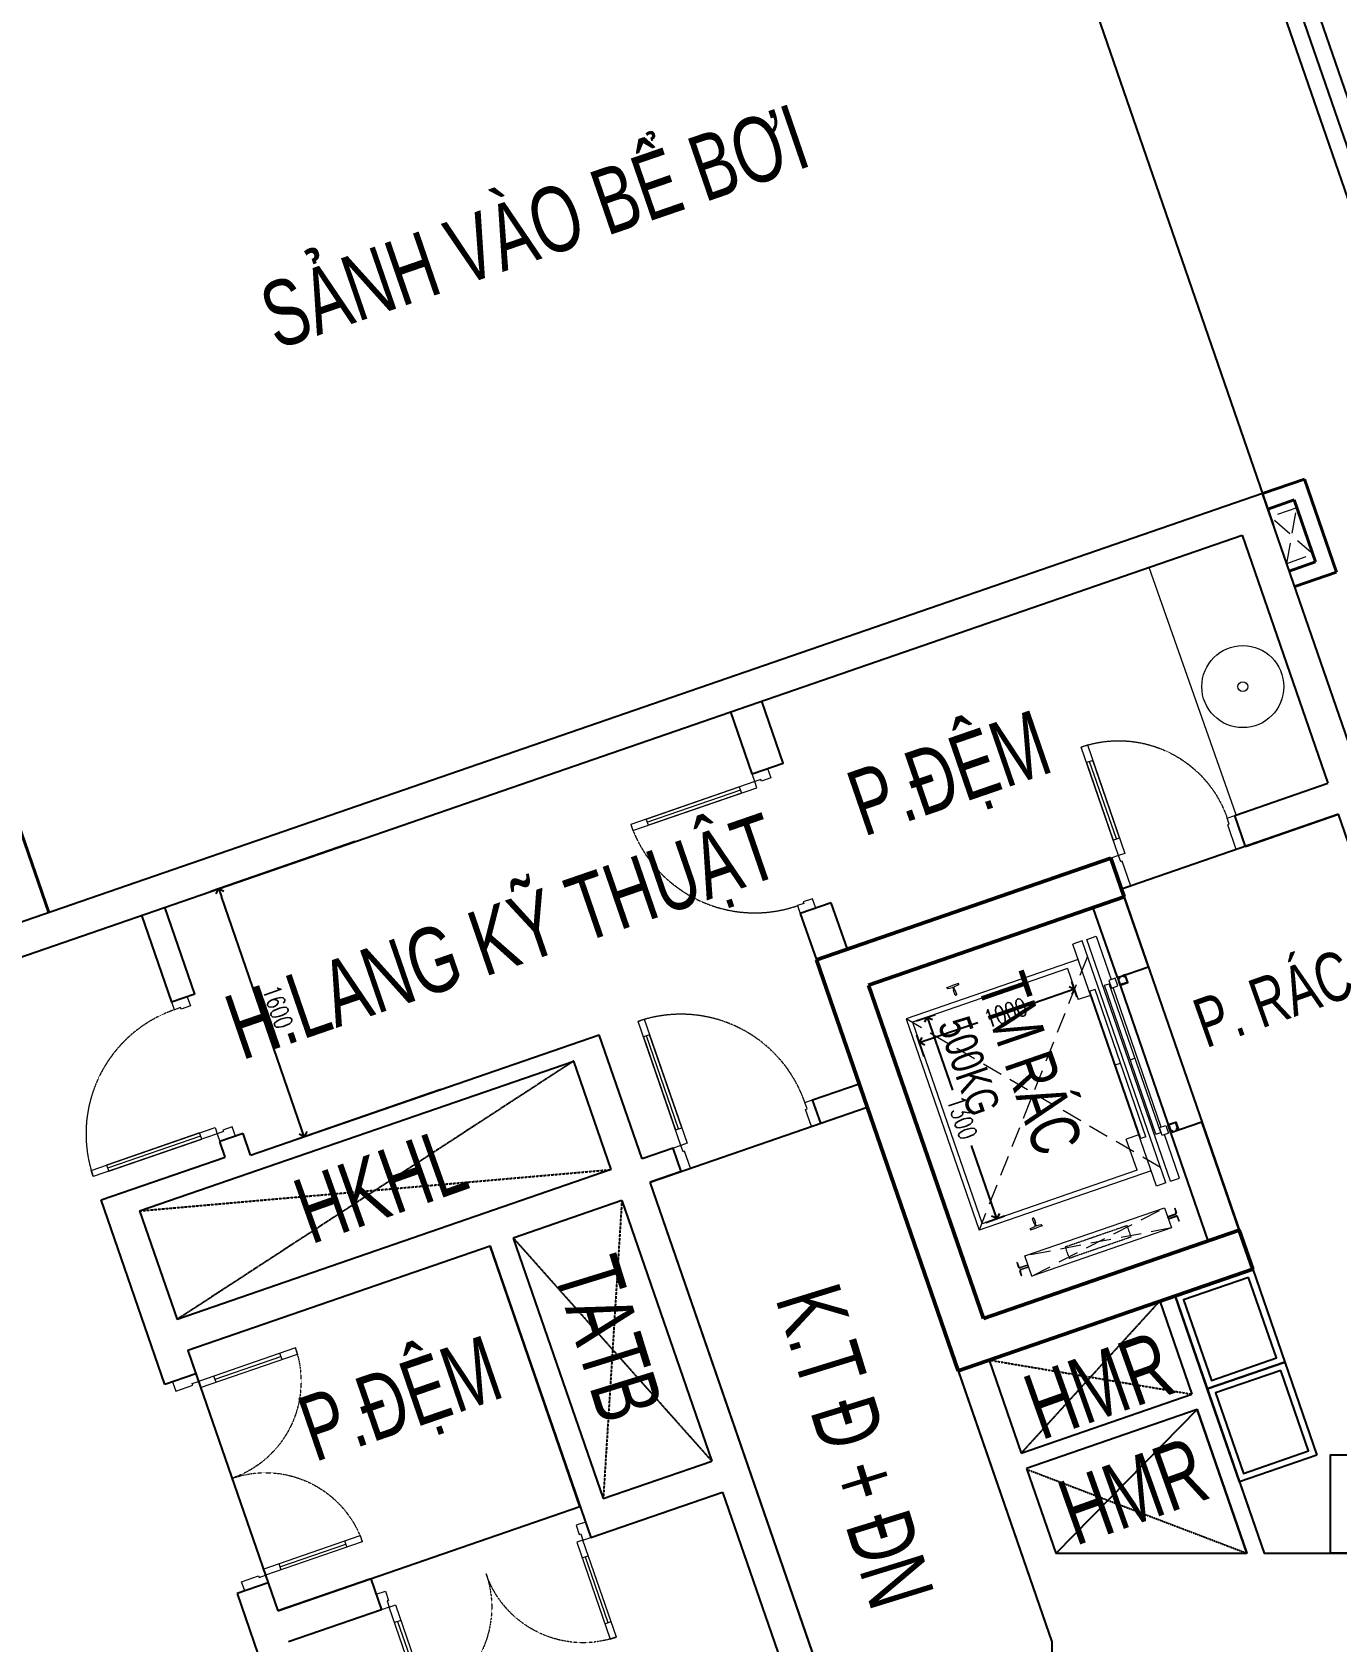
# Model space of a CAD drawing. Header units: millimetres. Extents: x -361611864 to 361244677, y -284134798 to 284403648.
# Drawn here: x -49290 to -41335, y 25030 to 34845 of the extents above; entities that cross this region are included whole.
import ezdxf
from ezdxf.enums import TextEntityAlignment as Align
from ezdxf.xclip import XClip

# ---------------------------------------------------------------- set-up
doc = ezdxf.new("R2010")
doc.units = ezdxf.units.MM
doc.header["$MEASUREMENT"] = 0
doc.header["$XCLIPFRAME"] = 0
for name, pattern in [('HIDDEN', [0.375, 0.25, -0.125]), ('Xref_ST_MBDV Cot vach 30.7.2022$0$HIDDEN', [0.375, 0.25, -0.125]), ('Xref_ST_MBDV Cot vach 30.7.2022$0$HIDDEN2', [0.1875, 0.125, -0.0625]), ('Xref_ST_MBDV Cot vach 30.7.2022$0$ST_MBDV Cot vach 220803$0$HIDDEN', [0.375, 0.25, -0.125]), ('Xref_ST_MBDV Cot vach 30.7.2022$0$ST_MBDV Cot vach 220803$0$PHANTOMX2', [5, 2.5, -0.5, 0.5, -0.5, 0.5, -0.5]), ('Xref_ST_MBDV Cot vach 30.7.2022$0$ST_MBDV Cot vach 220803$0$Xref_ST_MBDV Cot vach 30.7.2022$0$HIDDEN', [0.375, 0.25, -0.125])]:
    doc.linetypes.add(name, pattern=pattern)
doc.layers.add('A-COLUMN UPDATE', color=7, linetype='Continuous', true_color=0xff1f1f)
for name, color, linetype in [('A-GLAZ', 135, 'Continuous'), ('Xref_ST_MBDV Cot vach 30.7.2022$0$KT-Khuat', 9, 'Xref_ST_MBDV Cot vach 30.7.2022$0$HIDDEN'), ('Xref_ST_MBDV Cot vach 30.7.2022$0$KT-Text', 7, 'Continuous'), ('Xref_ST_MBDV Cot vach 30.7.2022$0$KT-Tuong', 1, 'Continuous'), ('Xref_ST_MBDV Cot vach 30.7.2022$0$ST_MBDV Cot vach 220803$0$220403_HDN_Penthouse Plan$0$A-_FURN----_E-_N', 251, 'Continuous'), ('Xref_ST_MBDV Cot vach 30.7.2022$0$ST_MBDV Cot vach 220803$0$KT-Khuat', 9, 'Xref_ST_MBDV Cot vach 30.7.2022$0$ST_MBDV Cot vach 220803$0$HIDDEN'), ('Xref_ST_MBDV Cot vach 30.7.2022$0$ST_MBDV Cot vach 220803$0$KT-Net manh', 139, 'Continuous'), ('Xref_ST_MBDV Cot vach 30.7.2022$0$ST_MBDV Cot vach 220803$0$KT-Text', 7, 'Continuous'), ('Xref_ST_MBDV Cot vach 30.7.2022$0$ST_MBDV Cot vach 220803$0$Xref_ST_MBDV Cot vach 30.7.2022$0$KT-Text', 7, 'Continuous'), ('Xref_ST_MBDV Cot vach 30.7.2022$0$ST_MBDV Cot vach 220803$0$Xref_ST_MBDV Cot vach 30.7.2022$0$KT-Tuong', 1, 'Continuous'), ('Xref_ST_MBDV Cot vach 30.7.2022$0$Xref_ST_MBDV Cot vach 30.7.2022|Xref_ST_MBDV Cot vach 30.7.2022|Xref_ST_MBDV Cot vach 30.7.2022|Xref_ST_MBDV Cot vach 30.7.2022|A-FLOR-STRS', 1, 'Continuous')]:
    doc.layers.add(name, color=color, linetype=linetype)
for name, color, linetype, lineweight in [('KT-Kich thuoc', 159, 'Continuous', 18), ('KT-lomo nuoc', 3, 'HIDDEN', 5), ('KT-Net cat', 1, 'Continuous', 40), ('Xref_ST_MBDV Cot vach 30.7.2022$0$CUA', 37, 'Continuous', 13), ('Xref_ST_MBDV Cot vach 30.7.2022$0$KT-Noi that', 36, 'Continuous', 9), ('Xref_ST_MBDV Cot vach 30.7.2022$0$ST_MBDV Cot vach 220803$0$KT-Noi that', 36, 'Continuous', 9), ('Xref_ST_MBDV Cot vach 30.7.2022$0$ST_MBDV Cot vach 220803$0$Xref_ST_MBDV Cot vach 30.7.2022$0$CUA', 37, 'Continuous', 13), ('Xref_ST_MBDV Cot vach 30.7.2022$0$ST_MBDV Cot vach 220803$0$Xref_ST_MBDV Cot vach 30.7.2022$0$KT-Net cot vach', 6, 'Continuous', 50)]:
    doc.layers.add(name, color=color, linetype=linetype, lineweight=lineweight)
doc.styles.add('Xref_ST_MBDV Cot vach 30.7.2022$0$Arial', font='arial.ttf', dxfattribs={"width": 0.7})
doc.styles.add('Xref_ST_MBDV Cot vach 30.7.2022$0$DIM', font='vnsimli.shx', dxfattribs={"width": 0.7})
doc.styles.add('Xref_ST_MBDV Cot vach 30.7.2022$0$ST_MBDV Cot vach 220803$0$Arial', font='arial.ttf', dxfattribs={"width": 0.7})
doc.styles.add('Xref_ST_MBDV Cot vach 30.7.2022$0$ST_MBDV Cot vach 220803$0$DIM', font='vnsimli.shx', dxfattribs={"width": 0.7})
doc.styles.add('Xref_ST_MBDV Cot vach 30.7.2022$0$ST_MBDV Cot vach 220803$0$Xref_ST_MBDV Cot vach 30.7.2022$0$Arial', font='arial.ttf', dxfattribs={"width": 0.7})
doc.dimstyles.new('Xref_ST_MBDV Cot vach 30.7.2022$0$CCU 1-100 A1', dxfattribs={"dimscale": 100, "dimtxt": 2.2, "dimasz": 1, "dimexe": 1, "dimexo": 0, "dimgap": 1, "dimtad": 1, "dimdec": 0, "dimdsep": 46, "dimtxsty": 'Xref_ST_MBDV Cot vach 30.7.2022$0$DIM', "dimblk1": 'Xref_ST_MBDV Cot vach 30.7.2022$0$_ARCHTICK', "dimblk2": 'Xref_ST_MBDV Cot vach 30.7.2022$0$_ARCHTICK', "dimsah": 1, "dimcen": 0, "dimdle": 1, "dimclrd": 256, "dimclre": 256, "dimclrt": 31, "dimadec": 0, "dimazin": 0, "dimtfac": 1, "dimtdec": 0, "dimtix": 1, "dimtmove": 2, "dimatfit": 3, "dimldrblk": 'Xref_ST_MBDV Cot vach 30.7.2022$0$_ARCHTICK', "dimfxl": 8, "dimtolj": 1, "dimarcsym": 0})
doc.dimstyles.new('Xref_ST_MBDV Cot vach 30.7.2022$0$ST_MBDV Cot vach 220803$0$CCU 1-100 A1', dxfattribs={"dimscale": 100, "dimtxt": 2.2, "dimasz": 1, "dimexe": 1, "dimexo": 0, "dimgap": 1, "dimtad": 1, "dimdec": 0, "dimdsep": 46, "dimtxsty": 'Xref_ST_MBDV Cot vach 30.7.2022$0$ST_MBDV Cot vach 220803$0$DIM', "dimblk1": 'Xref_ST_MBDV Cot vach 30.7.2022$0$ST_MBDV Cot vach 220803$0$_ARCHTICK', "dimblk2": 'Xref_ST_MBDV Cot vach 30.7.2022$0$ST_MBDV Cot vach 220803$0$_ARCHTICK', "dimsah": 1, "dimcen": 0, "dimdle": 1, "dimclrd": 256, "dimclre": 256, "dimclrt": 31, "dimadec": 0, "dimazin": 0, "dimtfac": 1, "dimtdec": 0, "dimtix": 1, "dimtmove": 2, "dimatfit": 3, "dimldrblk": 'Xref_ST_MBDV Cot vach 30.7.2022$0$ST_MBDV Cot vach 220803$0$_ARCHTICK', "dimfxl": 8, "dimtolj": 1, "dimarcsym": 0})

# ---------------------------------------------------------------- blocks, each defined once
blk = doc.blocks.new('*U68')
for p, q in [((-1260, 525), (-1300, 525)), ((-1280, 100), (-1280, 525)), ((-90, 525), (-50, 525)), ((-70, 100), (-70, 525)), ((-1260, 100), (-1300, 100)), ((-90, 100), (-50, 100))]:
    blk.add_line(p, q)
for points in [[(-1300, 0), (-1260, 0), (-1260, 625), (-1300, 625)], [(-50, 0), (-90, 0), (-90, 625), (-50, 625)], [(-1350, -100), (-1290, -100), (-1290, -40), (-1300, -40), (-1300, 0), (-1350, 0)], [(0, -100), (-60, -100), (-60, -40), (-50, -40), (-50, 0), (0, 0)]]:
    blk.add_lwpolyline(points, close=True)
at = {"linetype": 'Xref_ST_MBDV Cot vach 30.7.2022$0$HIDDEN2'}
for centre, start, end in [((-1300, 0), 0, 89.99996), ((-50, 0), 90.00004, 180)]:
    blk.add_arc(centre, 625, start, end, dxfattribs=at)
blk = doc.blocks.new('*U67')
for p, q in [((-1260, 525), (-1300, 525)), ((-1280, 100), (-1280, 525)), ((-90, 525), (-50, 525)), ((-70, 100), (-70, 525)), ((-1260, 100), (-1300, 100)), ((-90, 100), (-50, 100))]:
    blk.add_line(p, q)
for points in [[(-1300, 0), (-1260, 0), (-1260, 625), (-1300, 625)], [(-50, 0), (-90, 0), (-90, 625), (-50, 625)], [(-1350, -150), (-1290, -150), (-1290, -40), (-1300, -40), (-1300, 0), (-1350, 0)], [(0, -150), (-60, -150), (-60, -40), (-50, -40), (-50, 0), (0, 0)]]:
    blk.add_lwpolyline(points, close=True)
at = {"linetype": 'Xref_ST_MBDV Cot vach 30.7.2022$0$HIDDEN2'}
for centre, start, end in [((-1300, 0), 0, 89.99996), ((-50, 0), 90.00004, 180)]:
    blk.add_arc(centre, 625, start, end, dxfattribs=at)
blk = doc.blocks.new('*U72')
blk.add_line((-70, 100), (-70, 600.1))
for points in [[(-50, 0), (-50, 700.1), (-90, 700.1), (-90, 0)], [(-50, 100), (-90, 100), (-90, 600.1), (-50, 600.1)], [(-800.1, -200), (-740.1, -200), (-740.1, -40), (-750.1, -40), (-750.1, 0), (-800.1, 0)], [(0, -200), (-60, -200), (-60, -40), (-50, -40), (-50, 0), (0, 0)]]:
    blk.add_lwpolyline(points, close=True)
at = {"linetype": 'Xref_ST_MBDV Cot vach 30.7.2022$0$HIDDEN'}
blk.add_arc((-50, 0), 700.1, 90, 180, dxfattribs=at)
blk = doc.blocks.new('*U70')
blk.add_line((70, 100), (70, 700))
for points in [[(50, 0), (50, 800), (90, 800), (90, 0)], [(50, 100), (90, 100), (90, 700), (50, 700)], [(0, -100), (60, -100), (60, -40), (50, -40), (50, 0), (0, 0)], [(900, -100), (840, -100), (840, -40), (850, -40), (850, 0), (900, 0)]]:
    blk.add_lwpolyline(points, close=True)
at = {"linetype": 'Xref_ST_MBDV Cot vach 30.7.2022$0$HIDDEN'}
blk.add_arc((50, 0), 800, 0, 90, dxfattribs=at)
blk = doc.blocks.new('Xref_ST_MBDV Cot vach 30.7.2022$0$_Open90')
at = {"color": 0, "linetype": 'ByBlock', "lineweight": -2}
for p, q in [((0, 0), (-1, 0)), ((-0.5, 0.5), (0, 0)), ((0, 0), (-0.5, -0.5))]:
    blk.add_line(p, q, dxfattribs=at)
blk = doc.blocks.new('*D161')
at = {"layer": 'Defpoints', "color": 5, "transparency": 16777216}
for p, q in [((-47321.2, 29909.3), (-48200.2, 29605.8)), ((-47647.1, 28157), (-48136.6, 29574.9)), ((-46799.1, 28396.9), (-47678.1, 28093.4))]:
    blk.add_line(p, q, dxfattribs=at)
at = {"layer": 'Defpoints', "color": 0, "transparency": 16777216}
for p in [(-47321.2, 29909.3), (-48152.9, 29622.2), (-46799.1, 28396.9)]:
    blk.add_point(p, dxfattribs=at)
at = {"layer": 'Defpoints', "color": 5, "transparency": 16777216, "xscale": 50, "yscale": 50, "zscale": 50}
for p, rotation in [((-48152.9, 29622.2), 109.0471379532246), ((-47630.8, 28109.8), 289.0471379532246)]:
    blk.add_blockref('Xref_ST_MBDV Cot vach 30.7.2022$0$_Open90', p, dxfattribs=dict(at, rotation=rotation))
at = {"layer": 'Defpoints', "color": 5, "transparency": 16777216, "insert": (-47792.6, 28900.2), "char_height": 110, "attachment_point": 5, "rotation": 289.04714, "style": 'Xref_ST_MBDV Cot vach 30.7.2022$0$DIM'}
blk.add_mtext('\\A1;1600', dxfattribs=at)
blk = doc.blocks.new('Xref_ST_MBDV Cot vach 30.7.2022$0$_ARCHTICK')
at = {"color": 0, "linetype": 'ByBlock', "const_width": 0.15}
blk.add_lwpolyline([(-0.5, -0.5), (0.5, 0.5)], dxfattribs=at)
blk = doc.blocks.new('Xref_ST_MBDV Cot vach 30.7.2022$0$ST_MBDV Cot vach 220803$0$_Open90')
at = {"color": 0, "linetype": 'ByBlock', "lineweight": -2}
for p, q in [((0, 0), (-1, 0)), ((-0.5, 0.5), (0, 0)), ((0, 0), (-0.5, -0.5))]:
    blk.add_line(p, q, dxfattribs=at)
blk = doc.blocks.new('*D77')
at = {"layer": 'Defpoints', "color": 5, "transparency": 16777216}
for p, q in [((608.5, 1180), (506.9, 1180)), ((556.9, 1130), (556.9, 913.3)), ((556.9, 230), (556.9, 556.7)), ((645.5, 180), (506.9, 180))]:
    blk.add_line(p, q, dxfattribs=at)
at = {"layer": 'Defpoints', "color": 0, "transparency": 16777216}
for p in [(556.9, 1180), (608.5, 1180, 0), (645.5, 180, 0)]:
    blk.add_point(p, dxfattribs=at)
at = {"layer": 'Defpoints', "color": 5, "transparency": 16777216, "xscale": 50, "yscale": 50, "zscale": 50}
for p, rotation in [((556.9, 1180), 90), ((556.9, 180), 270)]:
    blk.add_blockref('Xref_ST_MBDV Cot vach 30.7.2022$0$ST_MBDV Cot vach 220803$0$_Open90', p, dxfattribs=dict(at, rotation=rotation))
at = {"layer": 'Defpoints', "color": 5, "transparency": 16777216, "insert": (556.9, 735), "char_height": 110, "attachment_point": 5, "rotation": 90, "style": 'Xref_ST_MBDV Cot vach 30.7.2022$0$ST_MBDV Cot vach 220803$0$DIM'}
blk.add_mtext('\\A1;1000', dxfattribs=at)
blk = doc.blocks.new('Xref_ST_MBDV Cot vach 30.7.2022$0$ST_MBDV Cot vach 220803$0$_ARCHTICK')
at = {"color": 0, "linetype": 'ByBlock', "const_width": 0.15}
blk.add_lwpolyline([(-0.5, -0.5), (0.5, 0.5)], dxfattribs=at)
blk = doc.blocks.new('*D78')
at = {"layer": 'Defpoints', "color": 5, "transparency": 16777216}
for p, q in [((425, 204.6), (425, 325.7)), ((1725, 204.6), (1725, 325.7)), ((475, 275.7), (896.7, 275.7)), ((1675, 275.7), (1253.3, 275.7))]:
    blk.add_line(p, q, dxfattribs=at)
at = {"layer": 'Defpoints', "color": 0, "transparency": 16777216}
for p in [(425, 204.6, 0), (1725, 275.7), (1725, 204.6, 0)]:
    blk.add_point(p, dxfattribs=at)
at = {"layer": 'Defpoints', "color": 5, "transparency": 16777216, "xscale": 50, "yscale": 50, "zscale": 50, "rotation": 180}
blk.add_blockref('Xref_ST_MBDV Cot vach 30.7.2022$0$ST_MBDV Cot vach 220803$0$_Open90', (425, 275.7), dxfattribs=at)
at = {"layer": 'Defpoints', "color": 5, "transparency": 16777216, "xscale": 50, "yscale": 50, "zscale": 50}
blk.add_blockref('Xref_ST_MBDV Cot vach 30.7.2022$0$ST_MBDV Cot vach 220803$0$_Open90', (1725, 275.7), dxfattribs=at)
at = {"layer": 'Defpoints', "color": 5, "transparency": 16777216, "insert": (1075, 275.7), "char_height": 110, "attachment_point": 5, "style": 'Xref_ST_MBDV Cot vach 30.7.2022$0$ST_MBDV Cot vach 220803$0$DIM'}
blk.add_mtext('\\A1;1300', dxfattribs=at)
blk = doc.blocks.new('*U80')
blk.add_line((-70, 100), (-70, 700))
for points in [[(-50, 0), (-50, 800), (-90, 800), (-90, 0)], [(-50, 100), (-90, 100), (-90, 700), (-50, 700)], [(-900, -100), (-840, -100), (-840, -40), (-850, -40), (-850, 0), (-900, 0)], [(0, -100), (-60, -100), (-60, -40), (-50, -40), (-50, 0), (0, 0)]]:
    blk.add_lwpolyline(points, close=True)
at = {"linetype": 'Xref_ST_MBDV Cot vach 30.7.2022$0$ST_MBDV Cot vach 220803$0$Xref_ST_MBDV Cot vach 30.7.2022$0$HIDDEN'}
blk.add_arc((-50, 0), 800, 90, 180, dxfattribs=at)
blk = doc.blocks.new('*U81')
blk.add_line((70, 100), (70, 700))
for points in [[(50, 0), (50, 800), (90, 800), (90, 0)], [(50, 100), (90, 100), (90, 700), (50, 700)], [(0, -150), (60, -150), (60, -40), (50, -40), (50, 0), (0, 0)], [(900, -150), (840, -150), (840, -40), (850, -40), (850, 0), (900, 0)]]:
    blk.add_lwpolyline(points, close=True)
at = {"linetype": 'Xref_ST_MBDV Cot vach 30.7.2022$0$ST_MBDV Cot vach 220803$0$Xref_ST_MBDV Cot vach 30.7.2022$0$HIDDEN'}
blk.add_arc((50, 0), 800, 0, 90, dxfattribs=at)
blk = doc.blocks.new('ĂERWER')
at = {"layer": 'Xref_ST_MBDV Cot vach 30.7.2022$0$ST_MBDV Cot vach 220803$0$KT-Text', "extrusion": (8.36021e-09, -5.95807e-09, 1), "style": 'Xref_ST_MBDV Cot vach 30.7.2022$0$ST_MBDV Cot vach 220803$0$Arial', "width": 0.7}
for s, height, p in [('TM RÁC', 300, (-43216.1, 28298.1, 0)), ('500KG', 200, (-43539.7, 28299.5, 0))]:
    blk.add_text(s, height=height, rotation=289.04691, dxfattribs=at).set_placement(p, align=Align.CENTER)
blk = doc.blocks.new('l5 boundary')
at = {"layer": 'A-GLAZ', "elevation": 0}
blk.add_lwpolyline([(12675934.6, 1069203.3, -0.114033), (12687754.9, 1070668), (12702813.7, 1066316.9, -0.260467), (12705604.7, 1063842.3), (12711075.1, 1048030.1, 0.290863), (12714939.4, 1045359.3), (12744586.4, 1045359.3, -0.265528), (12747425.5, 1043237.2), (12750790, 1027630.9, -0.451371), (12745789.1, 1021759.3), (12700651.7, 1021759.3, -0.326781), (12695786.9, 1025328.1), (12691281.1, 1038348.6, 0.327702), (12675771.6, 1044605.5), (12658116.5, 1038514.4, -0.133076), (12655305.8, 1038631.8), (12654133.6, 1039088.2, -0.183721), (12652346.9, 1040640.8), (12647876.4, 1048143.1, -0.022157), (12644458.7, 1053898.7, -0.462092), (12646535.2, 1059064.4), (12675934.6, 1069203.3)], format="xyb", dxfattribs=at)
for points in [[(12675968, 1069109, -0.113956), (12687735.7, 1070569.5), (12702789.1, 1066219.9, -0.260691), (12705510.2, 1063809.5), (12710981.7, 1047994.3, 0.291185), (12714937.5, 1045259.3), (12744580.2, 1045259.3, -0.264299), (12747329.9, 1043206.4), (12750691.5, 1027613.3, -0.451113), (12745788.2, 1021859.3), (12700651.8, 1021859.3, -0.326852), (12695881.8, 1025359.5), (12691372, 1038391.8, 0.327998), (12675742.8, 1044701.4), (12658089, 1038610.7, -0.132658), (12655339, 1038726.1), (12654169, 1039181.7, -0.183978), (12652434, 1040690), (12647961.2, 1048196.1, -0.022163), (12644547.1, 1053945.6, -0.462097), (12646567.4, 1058969.7)], [(12676001.5, 1069014.8, -0.113879), (12687716.5, 1070470.9), (12702764.6, 1066122.9, -0.260924), (12705415.8, 1063776.7), (12710888.3, 1047958.5, 0.291495), (12714935.6, 1045159.3), (12744573.9, 1045159.3, -0.263018), (12747234.3, 1043175.4), (12750593, 1027595.7, -0.450846), (12745787.3, 1021959.3), (12700651.8, 1021959.3, -0.326925), (12695976.8, 1025390.9), (12691462.9, 1038434.9, 0.328292), (12675714.1, 1044797.3), (12658061.7, 1038707, -0.132227), (12655372.2, 1038820.5), (12654204.3, 1039275.2, -0.184247), (12652521.1, 1040739.2), (12648046, 1048249.1, -0.022168), (12644635.4, 1053992.4, -0.462102), (12646599.6, 1058875)]]:
    blk.add_lwpolyline(points, format="xyb", close=True, dxfattribs=at)
blk = doc.blocks.new('*U311')
at = {"layer": 'KT-lomo nuoc', "ltscale": 500}
for p, q in [((-42.6, -297), (-168.3, 24.1)), ((-210.9, -272.8), (0, 0))]:
    blk.add_line(p, q, dxfattribs=at)
blk.add_lwpolyline([(-42.6, -297), (-210.9, -272.8), (-168.3, 24.1), (0, 0)], close=True, dxfattribs=at)
blk = doc.blocks.new('CTN TN T39')
at = {"layer": 'KT-Net cat'}
for p, q in [((-37609.8, 5049.1, 0), (-37865.3, 4960.9, 0)), ((-37609.8, 5049.1, 0), (-37414, 4481.9, 0)), ((-37671.7, 4921.9, 0), (-37832.4, 4866.5, 0)), ((-37671.7, 4921.9, 0), (-37541.2, 4543.8, 0)), ((-37541.2, 4543.8, 0), (-37701.9, 4488.4, 0)), ((-37414, 4481.9, 0), (-37669.1, 4393.9, 0))]:
    blk.add_line(p, q, dxfattribs=at)
at = {"layer": 'KT-lomo nuoc', "linetype": 'HIDDEN', "xscale": -0.9999999999999997, "rotation": 10.8976534755902}
blk.add_blockref('*U311', (-37816, 4819, 0), dxfattribs=at)
blk = doc.blocks.new('Xref_ST_MBDV Cot vach 30.7.2022$0$ST_MBDV Cot vach 220803$0$THANG MAY RAC 500KG')
at = {"layer": 'Xref_ST_MBDV Cot vach 30.7.2022$0$ST_MBDV Cot vach 220803$0$KT-Net manh'}
blk.add_line((575, 1450), (1575, 1450), dxfattribs=at)
at = {"layer": 'Xref_ST_MBDV Cot vach 30.7.2022$0$ST_MBDV Cot vach 220803$0$KT-Net manh', "linetype": 'Continuous', "ltscale": 2}
blk.add_line((575, 1450), (1575, 1450), dxfattribs=at)
at = {"layer": 'Xref_ST_MBDV Cot vach 30.7.2022$0$ST_MBDV Cot vach 220803$0$KT-Net manh', "ltscale": 2}
for points in [[(575, 1460), (575, 1450), (625, 1450), (625, 1500), (575, 1500), (575, 1490), (585, 1490), (585, 1491.6), (576.6, 1491.6), (576.6, 1498.4), (623.4, 1498.4), (623.4, 1451.6), (576.6, 1451.6), (576.6, 1458.4), (585, 1458.4), (585, 1460)], [(1575, 1460), (1575, 1450), (1525, 1450), (1525, 1500), (1575, 1500), (1575, 1490), (1565, 1490), (1565, 1491.6), (1573.4, 1491.6), (1573.4, 1498.4), (1526.6, 1498.4), (1526.6, 1451.6), (1573.4, 1451.6), (1573.4, 1458.4), (1565, 1458.4), (1565, 1460)]]:
    blk.add_lwpolyline(points, close=True, dxfattribs=at)
at = {"layer": 'Xref_ST_MBDV Cot vach 30.7.2022$0$ST_MBDV Cot vach 220803$0$KT-Noi that', "linetype": 'Continuous', "ltscale": 2}
for p, q in [((295, 1410, 0), (575, 1410, 0)), ((295, 1350, 0), (295, 1410, 0)), ((1555, 1391.3, 0), (595, 1391.3, 0)), ((595, 1361, 0), (595, 1391.3, 0)), ((1525, 1405, 0), (625, 1405, 0)), ((1075, 1361, 0), (1075, 1391.3, 0)), ((1555, 1361, 0), (1555, 1391.3, 0)), ((1855, 1410, 0), (1575, 1410, 0)), ((1855, 1350, 0), (1855, 1410, 0)), ((1855, 1350, 0), (295, 1350, 0)), ((1855, 1320, 0), (295, 1320, 0)), ((295, 1320, 0), (295, 1260, 0)), ((1555, 1361, 0), (595, 1361, 0)), ((1550, 1298, 0), (600, 1298, 0)), ((600, 1298, 0), (600, 1264, 0)), ((1075, 1264, 0), (1075, 1298, 0)), ((1550, 1298, 0), (1550, 1264, 0)), ((1855, 1320, 0), (1855, 1260, 0)), ((1855, 1260, 0), (295, 1260, 0)), ((394, 1260, 0), (394, 150, 0)), ((425, 1180, 0), (425, 180, 0)), ((425, 1180, 0), (625, 1180, 0)), ((1550, 1264, 0), (600, 1264, 0)), ((625, 1260, 0), (625, 1180, 0)), ((1525, 1260, 0), (1525, 1180, 0)), ((1725, 1180, 0), (1525, 1180, 0)), ((1725, 1180, 0), (1725, 180, 0)), ((1756, 1260, 0), (1756, 150, 0)), ((394, 150, 0), (1756, 150, 0)), ((425, 180, 0), (1725, 180, 0))]:
    blk.add_line(p, q, dxfattribs=at)
at = {"layer": 'Xref_ST_MBDV Cot vach 30.7.2022$0$ST_MBDV Cot vach 220803$0$KT-Noi that', "linetype": 'Xref_ST_MBDV Cot vach 30.7.2022$0$ST_MBDV Cot vach 220803$0$HIDDEN', "ltscale": 500}
for p, q in [((394, 1320, 0), (1756, 150, 0)), ((1756, 1320, 0), (394, 150, 0)), ((2126.2, 363.2), (1996.2, 1263.2)), ((2126.2, 1263.2), (1996.2, 363.2))]:
    blk.add_line(p, q, dxfattribs=at)
at = {"layer": 'Xref_ST_MBDV Cot vach 30.7.2022$0$ST_MBDV Cot vach 220803$0$KT-Noi that', "linetype": 'Continuous'}
for p, q in [((2017.7, 1323.2), (2046.8, 1323.2)), ((2017.7, 1320), (2046.8, 1320)), ((2053, 1269.4), (2053, 1313.8)), ((2056.2, 1269.4), (2056.2, 1313.8)), ((2066.2, 1269.4), (2066.2, 1313.8)), ((2069.4, 1269.4), (2069.4, 1313.8)), ((2104.7, 1323.2), (2075.6, 1323.2)), ((2104.7, 1320), (2075.6, 1320)), ((2063.2, 1266.4), (2059.2, 1266.4)), ((2063.2, 1263.2), (2059.2, 1263.2)), ((298, 522.5, 0), (293, 522.5, 0)), ((293, 522.5, 0), (293, 485, 0)), ((301, 519.5, 0), (304.1, 490.1, 0)), ((1849, 519.5, 0), (1845.9, 490.1, 0)), ((1852, 522.5, 0), (1857, 522.5, 0)), ((1857, 522.5, 0), (1857, 485, 0)), ((293, 447.5, 0), (293, 485, 0)), ((298, 447.5, 0), (293, 447.5, 0)), ((301, 450.5, 0), (304.1, 479.9, 0)), ((320.9, 487.1, 0), (307.1, 487.1, 0)), ((320.9, 482.9, 0), (307.1, 482.9, 0)), ((354, 490, 0), (325, 490, 0)), ((354, 480, 0), (325, 480, 0)), ((355, 489, 0), (355, 485, 0)), ((355, 481, 0), (355, 485, 0)), ((1795, 489, 0), (1795, 485, 0)), ((1795, 481, 0), (1795, 485, 0)), ((1796, 490, 0), (1825, 490, 0)), ((1796, 480, 0), (1825, 480, 0)), ((1829.1, 487.1, 0), (1842.9, 487.1, 0)), ((1829.1, 482.9, 0), (1842.9, 482.9, 0)), ((1849, 450.5, 0), (1845.9, 479.9, 0)), ((1852, 447.5, 0), (1857, 447.5, 0)), ((1857, 447.5, 0), (1857, 485, 0)), ((2017.7, 306.4), (2046.8, 306.4)), ((2017.7, 306.4), (2017.7, 303.2)), ((2017.7, 303.2), (2046.8, 303.2)), ((2053, 357), (2053, 312.6)), ((2056.2, 357), (2056.2, 312.6)), ((2063.2, 363.2), (2059.2, 363.2)), ((2063.2, 360), (2059.2, 360)), ((2066.2, 357), (2066.2, 312.6)), ((2069.4, 357), (2069.4, 312.6)), ((2104.7, 306.4), (2075.6, 306.4)), ((2104.7, 303.2), (2075.6, 303.2)), ((2104.7, 306.4), (2104.7, 303.2))]:
    blk.add_line(p, q, dxfattribs=at)
at = {"layer": 'Xref_ST_MBDV Cot vach 30.7.2022$0$ST_MBDV Cot vach 220803$0$KT-Noi that', "linetype": 'Continuous', "ltscale": 2, "elevation": 0}
for points in [[(575, 1435), (575, 1395), (625, 1395), (625, 1435)], [(1575, 1435), (1575, 1395), (1525, 1395), (1525, 1435)]]:
    blk.add_lwpolyline(points, close=True, dxfattribs=at)
at = {"layer": 'Xref_ST_MBDV Cot vach 30.7.2022$0$ST_MBDV Cot vach 220803$0$KT-Noi that', "linetype": 'Continuous', "ltscale": 2}
blk.add_lwpolyline([(2126.2, 363.2), (1996.2, 363.2), (1996.2, 1263.2), (2126.2, 1263.2)], close=True, dxfattribs=at)
at = {"layer": 'Xref_ST_MBDV Cot vach 30.7.2022$0$ST_MBDV Cot vach 220803$0$KT-Noi that', "linetype": 'Xref_ST_MBDV Cot vach 30.7.2022$0$ST_MBDV Cot vach 220803$0$PHANTOMX2'}
blk.add_lwpolyline([(2097.2, 613.2), (2097.2, 1013.2), (2025.2, 1013.2), (2025.2, 613.2)], close=True, dxfattribs=at)
at = {"layer": 'Xref_ST_MBDV Cot vach 30.7.2022$0$ST_MBDV Cot vach 220803$0$KT-Noi that', "linetype": 'Continuous'}
for centre, radius, start, end in [((2046.8, 1313.8), 9.4, 0, 90), ((2046.8, 1313.8), 6.2, 0, 90), ((2075.6, 1313.8), 9.4, 90, 180), ((2075.6, 1313.8), 6.2, 90, 180), ((2059.2, 1269.4), 6.2, 180, 270), ((2059.2, 1269.4), 3, 180, 270), ((2063.2, 1269.4), 6.2, 270, 0), ((2063.2, 1269.4), 3, 270, 0), ((298, 519.5, 0), 3, 0, 90), ((1852, 519.5, 0), 3, 90, 180), ((298, 450.5, 0), 3, 270, 0), ((307.1, 490.1, 0), 3, 180, 270), ((307.1, 479.9, 0), 3, 90, 180), ((320.3, 492.3, 0), 5.25, 276.68272, 334.33028), ((320.3, 477.7, 0), 5.25, 25.66972, 83.31728), ((354, 489, 0), 1, 0, 90), ((354, 481, 0), 1, 270, 0), ((1796, 489, 0), 1, 90, 180), ((1796, 481, 0), 1, 180, 270), ((1829.7, 492.3, 0), 5.25, 205.66972, 263.31728), ((1829.7, 477.7, 0), 5.25, 96.68272, 154.33028), ((1842.9, 490.1, 0), 3, 270, 0), ((1842.9, 479.9, 0), 3, 0, 90), ((1852, 450.5, 0), 3, 180, 270), ((2046.8, 312.6), 9.4, 270, 0), ((2046.8, 312.6), 6.2, 270, 0), ((2059.2, 357), 6.2, 90, 180), ((2059.2, 357), 3, 90, 180), ((2063.2, 357), 6.2, 0, 90), ((2063.2, 357), 3, 0, 90), ((2075.6, 312.6), 9.4, 180, 270), ((2075.6, 312.6), 6.2, 180, 270)]:
    blk.add_arc(centre, radius, start, end, dxfattribs=at)
at = {"layer": 'Defpoints', "color": 5}
for base, p1, p2, angle, picture, middle in [((556.9, 1180), (645.5, 180, 0), (608.5, 1180, 0), 90, '*D77', (556.9, 735)), ((1725, 275.7), (425, 204.6, 0), (1725, 204.6, 0), 180, '*D78', (1075, 275.7))]:
    dim = blk.add_linear_dim(base=base, p1=p1, p2=p2, angle=angle, dimstyle='Xref_ST_MBDV Cot vach 30.7.2022$0$ST_MBDV Cot vach 220803$0$CCU 1-100 A1', override={"dimscale": 50, "dimblk1": 'Xref_ST_MBDV Cot vach 30.7.2022$0$ST_MBDV Cot vach 220803$0$_Open90', "dimblk2": 'Xref_ST_MBDV Cot vach 30.7.2022$0$ST_MBDV Cot vach 220803$0$_Open90', "dimclrd": 5, "dimclre": 5, "dimclrt": 5, "dimlwd": 65535, "dimlwe": 65535}, dxfattribs=at)
    dim.commit()
    dim.dimension.update_dxf_attribs({"geometry": picture, "text_midpoint": middle, "dimtype": 128})

msp = doc.modelspace()

# ---------------------------------------------------------------- linework, layer by layer
at = {"layer": 'Defpoints', "elevation": 0}
for points in [[(-41323.8, 30075.7), (-42647.2, 29618.8), (-41847.7, 27302.9), (-42320.2, 27139.8), (-41778.4, 25570.4), (-40173.1, 25570.4), (-40173.1, 27970.4), (-40596.9, 27970.4)], [(-45521.7, 27832.9), (-44198.4, 28289.8), (-43073.1, 25030.3), (-43073.1, 21879.5), (-43423.7, 21756.2)], [(-47792.9, 25218.6), (-45949.6, 25855), (-46497.9, 27443), (-48341.1, 26806.6)]]:
    msp.add_lwpolyline(points, close=True, dxfattribs=at)
at = {"layer": 'KT-Net cat'}
msp.add_line((-49797.8, 31240.3), (-49188.7, 29476.1), dxfattribs=at)
at = {"layer": 'Xref_ST_MBDV Cot vach 30.7.2022$0$KT-Khuat', "linetype": 'Xref_ST_MBDV Cot vach 30.7.2022$0$HIDDEN', "ltscale": 5}
for p, q in [((-45694.4, 27720.4), (-45807.8, 25903.9)), ((-46356.1, 27491.9), (-45146.2, 26132.3))]:
    msp.add_line(p, q, dxfattribs=at)
at = {"layer": 'Xref_ST_MBDV Cot vach 30.7.2022$0$KT-Khuat', "linetype": 'Xref_ST_MBDV Cot vach 30.7.2022$0$HIDDEN', "ltscale": 5, "elevation": 0}
for points in [[(-45988.1, 28571.1), (-48406.4, 26995.6)], [(-48634.8, 27657.3), (-45759.7, 27909.4)]]:
    msp.add_lwpolyline(points, dxfattribs=at)
at = {"layer": 'Xref_ST_MBDV Cot vach 30.7.2022$0$KT-Noi that'}
msp.add_line((-41948.9, 30071.4, 0), (-42479.4, 31580.9), dxfattribs=at)
for radius in [250, 30]:
    msp.add_circle((-41907.9, 30854.2), radius, dxfattribs=at)
at = {"layer": 'Xref_ST_MBDV Cot vach 30.7.2022$0$KT-Text', "extrusion": (5.05853e-09, -7.09797e-09, 1), "elevation": 0}
msp.add_lwpolyline([(-42186.3, 26445.4), (-43045.4, 25571.2)], dxfattribs=at)
at = {"layer": 'Xref_ST_MBDV Cot vach 30.7.2022$0$KT-Tuong'}
for p, q in [((-41787.4, 32031.4), (-49444.5, 29387.8)), ((-40454.4, 28170.4), (-41787.4, 32031.4)), ((-49378.1, 29199.2, 0), (-41911.2, 31777.1, 0)), ((-41911.2, 31777.1, 0), (-41389, 30264.7)), ((-48622.5, 29460.1), (-48439.7, 28930.7)), ((-48297.9, 28979.7), (-48480.7, 29509)), ((-48297.9, 28979.7), (-48439.7, 28930.7)), ((-47958.5, 27996.6), (-45831.7, 28730.9)), ((-45570.6, 27974.7), (-45831.7, 28730.9)), ((-48634.8, 27657.3), (-45988.1, 28571.1)), ((-45759.7, 27909.4), (-45988.1, 28571.1)), ((-48004.2, 28128.9), (-48146, 28080)), ((-48113.4, 27985.5), (-48146, 28080)), ((-47958.5, 27996.6), (-48004.2, 28128.9)), ((-48869.6, 27724.4), (-48113.4, 27985.5)), ((-45759.7, 27909.4), (-48406.4, 26995.6)), ((-43423.7, 21756.2), (-45521.7, 27832.9)), ((-48481.2, 26599.5), (-48869.6, 27724.4)), ((-45694.4, 27720.4), (-46356.1, 27491.9)), ((-45694.4, 27720.4), (-45146.2, 26132.3)), ((-48634.8, 27657.3), (-48406.4, 26995.6)), ((-46356.1, 27491.9), (-45807.8, 25903.9)), ((-46497.9, 27443), (-48341.1, 26806.6)), ((-46497.9, 27443), (-45884.3, 25665.9)), ((-48292.2, 26664.8), (-48481.2, 26599.5)), ((-45807.8, 25903.9), (-45146.2, 26132.3)), ((-45884.3, 25665.9), (-45080.9, 25943.3)), ((-45080.9, 25943.3), (-43148.9, 20347.4)), ((-45949.6, 25855), (-45949.6, 25855)), ((-47851.6, 25388.7), (-48040.6, 25323.5)), ((-48040.6, 25323.5), (-45329.4, 17470.4)), ((-47851.6, 25388.7), (-47792.9, 25218.6)), ((-47225.7, 25414.4), (-47792.9, 25218.6)), ((-47225.7, 25414.4), (-47160.4, 25225.3)), ((-47160.4, 25225.3), (-47727.6, 25029.5))]:
    msp.add_line(p, q, dxfattribs=at)
at = {"layer": 'Xref_ST_MBDV Cot vach 30.7.2022$0$KT-Tuong', "elevation": 0}
msp.add_lwpolyline([(-48341.1, 26806.6), (-48292.2, 26664.8)], dxfattribs=at)
at = {"layer": 'Xref_ST_MBDV Cot vach 30.7.2022$0$ST_MBDV Cot vach 220803$0$220403_HDN_Penthouse Plan$0$A-_FURN----_E-_N', "extrusion": (-9.48426e-07, -3.34878e-07, 1), "elevation": 0}
for points in [[(-41651.8, 26735.8), (-42124.4, 26572.6), (-42320.2, 27139.8), (-41847.7, 27302.9)], [(-41456, 26168.6), (-41928.6, 26005.5), (-42124.4, 26572.6), (-41651.8, 26735.8)]]:
    msp.add_lwpolyline(points, close=True, dxfattribs=at)
at = {"layer": 'Xref_ST_MBDV Cot vach 30.7.2022$0$ST_MBDV Cot vach 220803$0$220403_HDN_Penthouse Plan$0$A-_FURN----_E-_N', "extrusion": (1.12932e-05, -3.57923e-05, 1), "elevation": -1.4}
for points in [[(-41872.4, 27252.1), (-42269.4, 27115), (-42099.7, 26623.5), (-41702.7, 26760.5)], [(-41676.6, 26684.9), (-42073.6, 26547.9), (-41903.9, 26056.3), (-41506.9, 26193.4)]]:
    msp.add_lwpolyline(points, close=True, dxfattribs=at)
at = {"layer": 'Xref_ST_MBDV Cot vach 30.7.2022$0$ST_MBDV Cot vach 220803$0$220403_HDN_Penthouse Plan$0$A-_FURN----_E-_N', "extrusion": (-1.00461e-06, -1.44698e-18, 1), "elevation": 0}
msp.add_lwpolyline([(-40773.1, 25570.4), (-41373.1, 25570.4), (-41373.1, 26170.4), (-40773.1, 26170.4)], close=True, dxfattribs=at)
at = {"layer": 'Xref_ST_MBDV Cot vach 30.7.2022$0$ST_MBDV Cot vach 220803$0$KT-Khuat', "linetype": 'Xref_ST_MBDV Cot vach 30.7.2022$0$ST_MBDV Cot vach 220803$0$HIDDEN', "ltscale": 5, "extrusion": (5.05853e-09, -7.09797e-09, 1), "elevation": 0}
for points in [[(-42414.8, 27107.1), (-43258.7, 26181)], [(-43454.5, 26748.1), (-42219, 26540)]]:
    msp.add_lwpolyline(points, dxfattribs=at)
at = {"layer": 'Xref_ST_MBDV Cot vach 30.7.2022$0$ST_MBDV Cot vach 220803$0$KT-Khuat', "linetype": 'Xref_ST_MBDV Cot vach 30.7.2022$0$ST_MBDV Cot vach 220803$0$HIDDEN', "ltscale": 5, "extrusion": (4.82584e-10, -8.7027e-09, 1), "elevation": 0}
msp.add_lwpolyline([(-43224.3, 26081.4), (-41884.2, 25570.4)], dxfattribs=at)
at = {"layer": 'Xref_ST_MBDV Cot vach 30.7.2022$0$ST_MBDV Cot vach 220803$0$Xref_ST_MBDV Cot vach 30.7.2022$0$KT-Net cot vach'}
for p, q in [((-42712.5, 29807.8, 0), (-44508.4, 29187.8, 0)), ((-42630.9, 29571.5, 0), (-42712.5, 29807.8, 0)), ((-44190.5, 29033, 0), (-42630.9, 29571.5, 0)), ((-43643.6, 26682.9, 0), (-44508.4, 29187.8, 0)), ((-43488.9, 27000.8, 0), (-44190.5, 29033, 0)), ((-43488.9, 27000.8, 0), (-41929.2, 27539.2, 0)), ((-41929.2, 27539.2, 0), (-41847.7, 27302.9, 0)), ((-43643.6, 26682.9, 0), (-41847.7, 27302.9, 0))]:
    msp.add_line(p, q, dxfattribs=at)
at = {"layer": 'Xref_ST_MBDV Cot vach 30.7.2022$0$ST_MBDV Cot vach 220803$0$Xref_ST_MBDV Cot vach 30.7.2022$0$KT-Tuong'}
for p, q in [((-42484, 29146.1, 0), (-42630.8, 29571.5, 0)), ((-44417.3, 29536.8, 0), (-44606.4, 29471.5, 0)), ((-44606.4, 29471.5, 0), (-44508.4, 29187.8, 0)), ((-44319.4, 29253, 0), (-44417.3, 29536.8, 0)), ((-42673, 29080.9, 0), (-42819.9, 29506.2, 0)), ((-42673, 29080.9, 0), (-42484, 29146.1, 0)), ((-42346.7, 28135.6, 0), (-42157.6, 28200.9, 0)), ((-41929.2, 27539.2, 0), (-42157.6, 28200.9, 0)), ((-42118.3, 27474, 0), (-42346.7, 28135.6, 0)), ((-43258.7, 26181, 0), (-42219, 26540, 0)), ((-42124.4, 26572.6, 0), (-42091.8, 26478.1, 0))]:
    msp.add_line(p, q, dxfattribs=at)
at = {"layer": 'Xref_ST_MBDV Cot vach 30.7.2022$0$ST_MBDV Cot vach 220803$0$Xref_ST_MBDV Cot vach 30.7.2022$0$KT-Tuong', "extrusion": (5.05853e-09, -7.09797e-09, 1), "elevation": 0}
for points in [[(-44900.1, 30322.2), (-44711, 30387.5), (-44841.5, 30765.4)], [(-44900.1, 30322.2), (-45030.6, 30700.2)], [(-41956.2, 30068.9), (-41389, 30264.7)], [(-41890.9, 29879.9), (-41956.2, 30068.9)], [(-41890.9, 29879.9), (-41323.8, 30075.7)], [(-42414.8, 27107.1), (-42219, 26540)], [(-42320.2, 27139.8), (-42124.4, 26572.6)], [(-43454.5, 26748.1), (-43258.7, 26181)], [(-43643.6, 26682.9), (-43073.1, 25030.3)], [(-42186.3, 26445.4), (-41884.2, 25570.4)], [(-42091.8, 26478.1), (-41778.4, 25570.4)]]:
    msp.add_lwpolyline(points, dxfattribs=at)
at = {"layer": 'Xref_ST_MBDV Cot vach 30.7.2022$0$ST_MBDV Cot vach 220803$0$Xref_ST_MBDV Cot vach 30.7.2022$0$KT-Tuong', "elevation": 0}
for points in [[(-44481.9, 28191.9), (-44530.9, 28333.7), (-44247.3, 28431.6)], [(-44481.9, 28191.9), (-44198.4, 28289.8)], [(-45332.6, 27898.2), (-45381.6, 28040), (-45570.6, 27974.7)], [(-45332.6, 27898.2), (-45521.7, 27832.9)]]:
    msp.add_lwpolyline(points, dxfattribs=at)
at = {"layer": 'Xref_ST_MBDV Cot vach 30.7.2022$0$ST_MBDV Cot vach 220803$0$Xref_ST_MBDV Cot vach 30.7.2022$0$KT-Tuong', "extrusion": (5.05853e-09, -7.09797e-09, 1), "elevation": 0}
msp.add_lwpolyline([(-43226.1, 26086.5), (-43047.9, 25570.4), (-41884.2, 25570.4), (-42186.3, 26445.4)], close=True, dxfattribs=at)
at = {"layer": 'Xref_ST_MBDV Cot vach 30.7.2022$0$Xref_ST_MBDV Cot vach 30.7.2022|Xref_ST_MBDV Cot vach 30.7.2022|Xref_ST_MBDV Cot vach 30.7.2022|Xref_ST_MBDV Cot vach 30.7.2022|A-FLOR-STRS'}
msp.add_line((-47331.9, 48093.7), (-41722.5, 31842.2), dxfattribs=at)

# ---------------------------------------------------------------- block references
at = {"layer": 'A-COLUMN UPDATE'}
ref = msp.add_blockref('l5 boundary', (-12751756.2, -1015288.9, 0), dxfattribs=at)
XClip(ref).set_block_clipping_path([(12617922.6520303302, 999473.9989193338), (12765146.6520303302, 1080853.421006578)])
at = {"layer": 'KT-Kich thuoc', "color": 2}
msp.add_blockref('CTN TN T39', (-3922.5, 27070.4, 0), dxfattribs=at)
at = {"layer": 'Xref_ST_MBDV Cot vach 30.7.2022$0$CUA', "xscale": -1}
for name, p, rotation in [('*U72', (-42712.5, 29807.8, 0), 19.04713795321829), ('*U67', (-48292.2, 26664.8), 289.0471379539868), ('*U68', (-45884.3, 25665.9), 199.0471379539868)]:
    msp.add_blockref(name, p, dxfattribs=dict(at, rotation=rotation))
at = {"layer": 'Xref_ST_MBDV Cot vach 30.7.2022$0$CUA', "rotation": 109.0471379539809}
msp.add_blockref('*U70', (-48145.3, 28080.2), dxfattribs=at)
at = {"layer": 'Xref_ST_MBDV Cot vach 30.7.2022$0$KT-Text'}
ref = msp.add_blockref('ĂERWER', (-130.2, 207.8, 0), dxfattribs=at)
XClip(ref).set_block_clipping_path([(-132938.6258865017, -17483.4265291639), (19061.3741134983, 61275.5558094324)])
at = {"layer": 'Xref_ST_MBDV Cot vach 30.7.2022$0$ST_MBDV Cot vach 220803$0$KT-Noi that', "extrusion": (8.36021e-09, -5.95807e-09, 1), "rotation": 289.0469137992242}
msp.add_blockref('Xref_ST_MBDV Cot vach 30.7.2022$0$ST_MBDV Cot vach 220803$0$THANG MAY RAC 500KG', (-44231.3, 29151.2, 0), dxfattribs=at)
at = {"layer": 'Xref_ST_MBDV Cot vach 30.7.2022$0$ST_MBDV Cot vach 220803$0$Xref_ST_MBDV Cot vach 30.7.2022$0$CUA', "extrusion": (5.05853e-09, -7.09797e-09, 1)}
for name, p, rotation in [('*U80', (-44900.1, 30322.2, 0), 109.0471379532344), ('*U81', (-45381.6, 28040, 0), 19.04713795400045)]:
    msp.add_blockref(name, p, dxfattribs=dict(at, rotation=rotation))

# ---------------------------------------------------------------- texts
at = {"layer": 'Xref_ST_MBDV Cot vach 30.7.2022$0$KT-Text', "style": 'Xref_ST_MBDV Cot vach 30.7.2022$0$Arial', "width": 0.7}
for s, rotation, p in [('P.ĐỆM', 19, (-44220.5, 29937.4)), ('H.LANG KỸ THUẬT', 19, (-48012.8, 28573.8)), ('K.T Đ + ĐN', 287.17014, (-44760.2, 27124.3))]:
    msp.add_text(s, height=400, rotation=rotation, dxfattribs=at).set_placement(p)
at = {"layer": 'Xref_ST_MBDV Cot vach 30.7.2022$0$KT-Text', "extrusion": (-7.71519e-08, -2.67965e-08, 1), "style": 'Xref_ST_MBDV Cot vach 30.7.2022$0$Arial', "width": 0.7}
msp.add_text('HKHL', height=400, rotation=19.58286, dxfattribs=at).set_placement((-47099.2, 27626.3, 0), align=Align.CENTER)
at = {"layer": 'Xref_ST_MBDV Cot vach 30.7.2022$0$KT-Text', "extrusion": (2.35248e-08, -7.82116e-08, 1), "style": 'Xref_ST_MBDV Cot vach 30.7.2022$0$Arial', "width": 0.7}
msp.add_text('TATB', height=400, rotation=287.17014, dxfattribs=at).set_placement((-45966.1, 26818, 0), align=Align.CENTER)
at = {"layer": 'Xref_ST_MBDV Cot vach 30.7.2022$0$KT-Text', "extrusion": (-8.16658e-08, 1.08046e-09, 1), "style": 'Xref_ST_MBDV Cot vach 30.7.2022$0$Arial', "width": 0.7}
msp.add_text('P.ĐỆM', height=400, rotation=19, dxfattribs=at).set_placement((-46982.3, 26325.9, 0), align=Align.CENTER)
at = {"layer": 'Xref_ST_MBDV Cot vach 30.7.2022$0$KT-Text', "extrusion": (-8.14098e-08, -6.55027e-09, 1), "style": 'Xref_ST_MBDV Cot vach 30.7.2022$0$Arial', "width": 0.7}
for p in [(-42719.2, 26406.3, 0), (-42510.2, 25762.2, 0)]:
    msp.add_text('HMR', height=400, rotation=19.58286, dxfattribs=at).set_placement(p, align=Align.CENTER)
at = {"layer": 'Xref_ST_MBDV Cot vach 30.7.2022$0$KT-Text', "insert": (-46292.6, 33849.7), "char_height": 400, "width": 4428.233, "attachment_point": 2, "rotation": 19, "style": 'Xref_ST_MBDV Cot vach 30.7.2022$0$Arial'}
msp.add_mtext('SẢNH VÀO BỂ BƠI', dxfattribs=at)
at = {"layer": 'Xref_ST_MBDV Cot vach 30.7.2022$0$ST_MBDV Cot vach 220803$0$Xref_ST_MBDV Cot vach 30.7.2022$0$KT-Text', "style": 'Xref_ST_MBDV Cot vach 30.7.2022$0$ST_MBDV Cot vach 220803$0$Xref_ST_MBDV Cot vach 30.7.2022$0$Arial', "width": 0.7}
msp.add_text('P. RÁC', height=300, rotation=19.58286, dxfattribs=at).set_placement((-42133.5, 28648.1, 0))

# ---------------------------------------------------------------- dimensions: what is measured, and where the dimension line sits
at = {"layer": 'Defpoints', "color": 5}
dim = msp.add_aligned_dim(p1=(-46799.1, 28396.9), p2=(-47321.2, 29909.3), distance=879.9, dimstyle='Xref_ST_MBDV Cot vach 30.7.2022$0$CCU 1-100 A1', override={"dimscale": 50, "dimblk1": 'Xref_ST_MBDV Cot vach 30.7.2022$0$_Open90', "dimblk2": 'Xref_ST_MBDV Cot vach 30.7.2022$0$_Open90', "dimclrd": 5, "dimclre": 5, "dimclrt": 5, "dimlwd": 65535, "dimlwe": 65535}, dxfattribs=at)
dim.commit()
dim.dimension.update_dxf_attribs({"geometry": '*D161', "text_midpoint": (-47792.6, 28900.2)})

doc.saveas('drawing.dxf')
